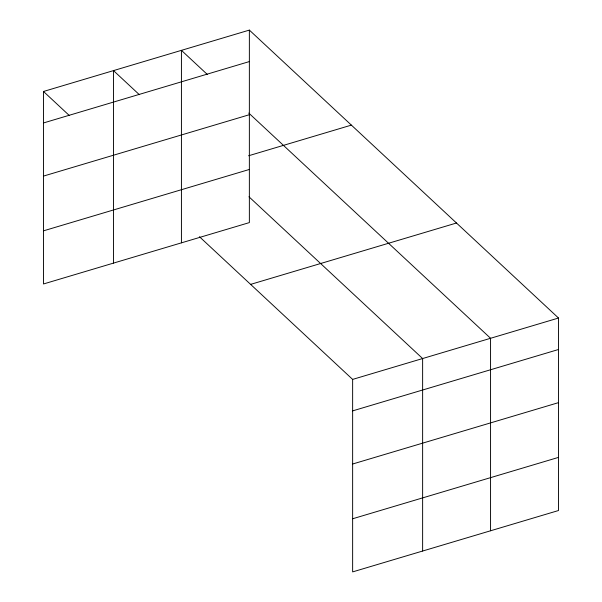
<?xml version="1.0" encoding="UTF-8"?>
<svg xmlns="http://www.w3.org/2000/svg" width="602" height="602" viewBox="0 0 602 602"><rect width="100%" height="100%" fill="white"/><g stroke="black" fill="none" stroke-linecap="round" stroke-linejoin="round"><path stroke-width="0.9" d="M249.363 30.1L249.363 222.597L43.494 283.971L43.494 91.474L249.363 30.1L558.505 318.029L558.505 510.526L352.637 571.9L352.637 379.403L199.435 236.714M43.494 122.951L249.363 61.57M43.494 176.085L249.363 114.711M248.581 155.767L351.38 125.118M43.494 230.837L249.363 169.455M250.62 284.385L456.489 223.011M352.637 379.403L558.505 318.029M352.637 410.88L558.505 349.499M352.637 464.014L558.505 402.64M352.637 518.766L558.505 457.385M207.276 74.422L181.428 50.357L181.428 242.847M248.761 113.063L490.562 338.279L490.562 530.776M139.34 94.68L113.492 70.607L113.492 263.104M248.95 196.771L422.627 358.536L422.627 551.033M43.494 91.474L69.343 115.546"/></g></svg>
